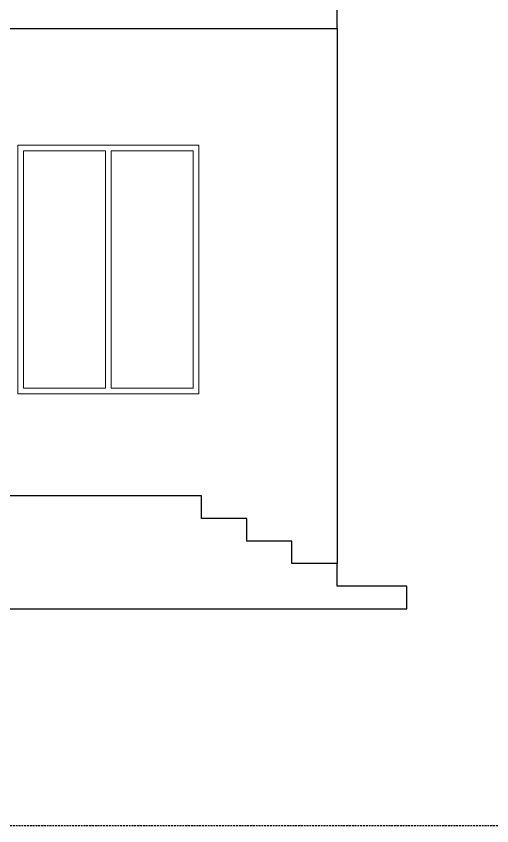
# Model space of a CAD drawing. Header units: millimetres. Extents: x 35877 to 3066687, y -650199 to -40525.
# Drawn here: x 144968.7 to 145095, y -179890.9 to -179676.1 of the extents above; entities that cross this region are included whole.
import ezdxf

# ---------------------------------------------------------------- set-up
doc = ezdxf.new("R2010")
doc.units = ezdxf.units.MM
doc.header["$MEASUREMENT"] = 0
doc.linetypes.add('DASHED', pattern=[0.75, 0.5, -0.25])
for name, color, linetype, lineweight in [('el', 7, 'Continuous', 20), ('FURNITURE', 32, 'Continuous', 9), ('furniture dimensions', 1, 'DASHED', 0)]:
    doc.layers.add(name, color=color, linetype=linetype, lineweight=lineweight)

msp = doc.modelspace()

# ---------------------------------------------------------------- linework, layer by layer
at = {"layer": 'el', "lineweight": 0, "transparency": 33554559}
for points in [[(145017.1528, -179776.3028), (144969.1528, -179776.3028), (144969.1528, -179710.3028), (145017.1528, -179710.3028)], [(144992.4028, -179711.8028), (144970.6528, -179711.8028), (144970.6528, -179774.8028), (144992.4028, -179774.8028)], [(144993.9028, -179711.8028), (145015.6528, -179711.8028), (145015.6528, -179774.8028), (144993.9028, -179774.8028)]]:
    msp.add_lwpolyline(points, close=True, dxfattribs=at)
at = {"layer": 'FURNITURE', "lineweight": 30, "transparency": 33554687}
msp.add_line((144888.9093, -179679.3591, 0.0053), (145053.9029, -179679.3591, 0.0053), dxfattribs=at)
at = {"layer": 'FURNITURE', "color": 18, "lineweight": 30, "true_color": 0x000000, "transparency": 33554687, "elevation": 0.0053}
msp.add_lwpolyline([(144888.9093, -179679.3591), (145053.9029, -179679.3591), (145053.9029, -179653.3591), (144888.9093, -179653.3591)], dxfattribs=at)
at = {"layer": 'FURNITURE', "color": 18, "lineweight": 30, "true_color": 0x000000, "transparency": 33554687}
msp.add_lwpolyline([(144894.9029, -179803.3591), (144894.9029, -179679.3591), (145053.9029, -179679.3591), (145053.9029, -179821.3591), (145041.9029, -179821.3591), (145041.9029, -179815.3591), (145029.9029, -179815.3591), (145029.9029, -179809.3591), (145017.9029, -179809.3591), (145017.9029, -179803.3591)], close=True, dxfattribs=at)
msp.add_lwpolyline([(144888.9093, -179833.3591), (145072.4482, -179833.3591), (145072.4482, -179827.3591), (145053.9029, -179827.3591), (145053.9029, -179821.3591), (145041.9029, -179821.3591), (145041.9029, -179815.3591), (145029.9029, -179815.3591), (145029.9029, -179809.3591), (145017.9029, -179809.3591), (145017.9029, -179803.3591), (144894.9029, -179803.3591), (144894.9029, -179809.3591), (144888.9093, -179809.3591)], dxfattribs=at)
at = {"layer": 'furniture dimensions', "lineweight": 30, "transparency": 33554687}
msp.add_lwpolyline([(144434.8233, -179560.0595), (145375.5602, -179560.0595), (145375.5602, -179890.9495), (144434.8233, -179890.9495)], close=True, dxfattribs=at)

doc.saveas('drawing.dxf')
